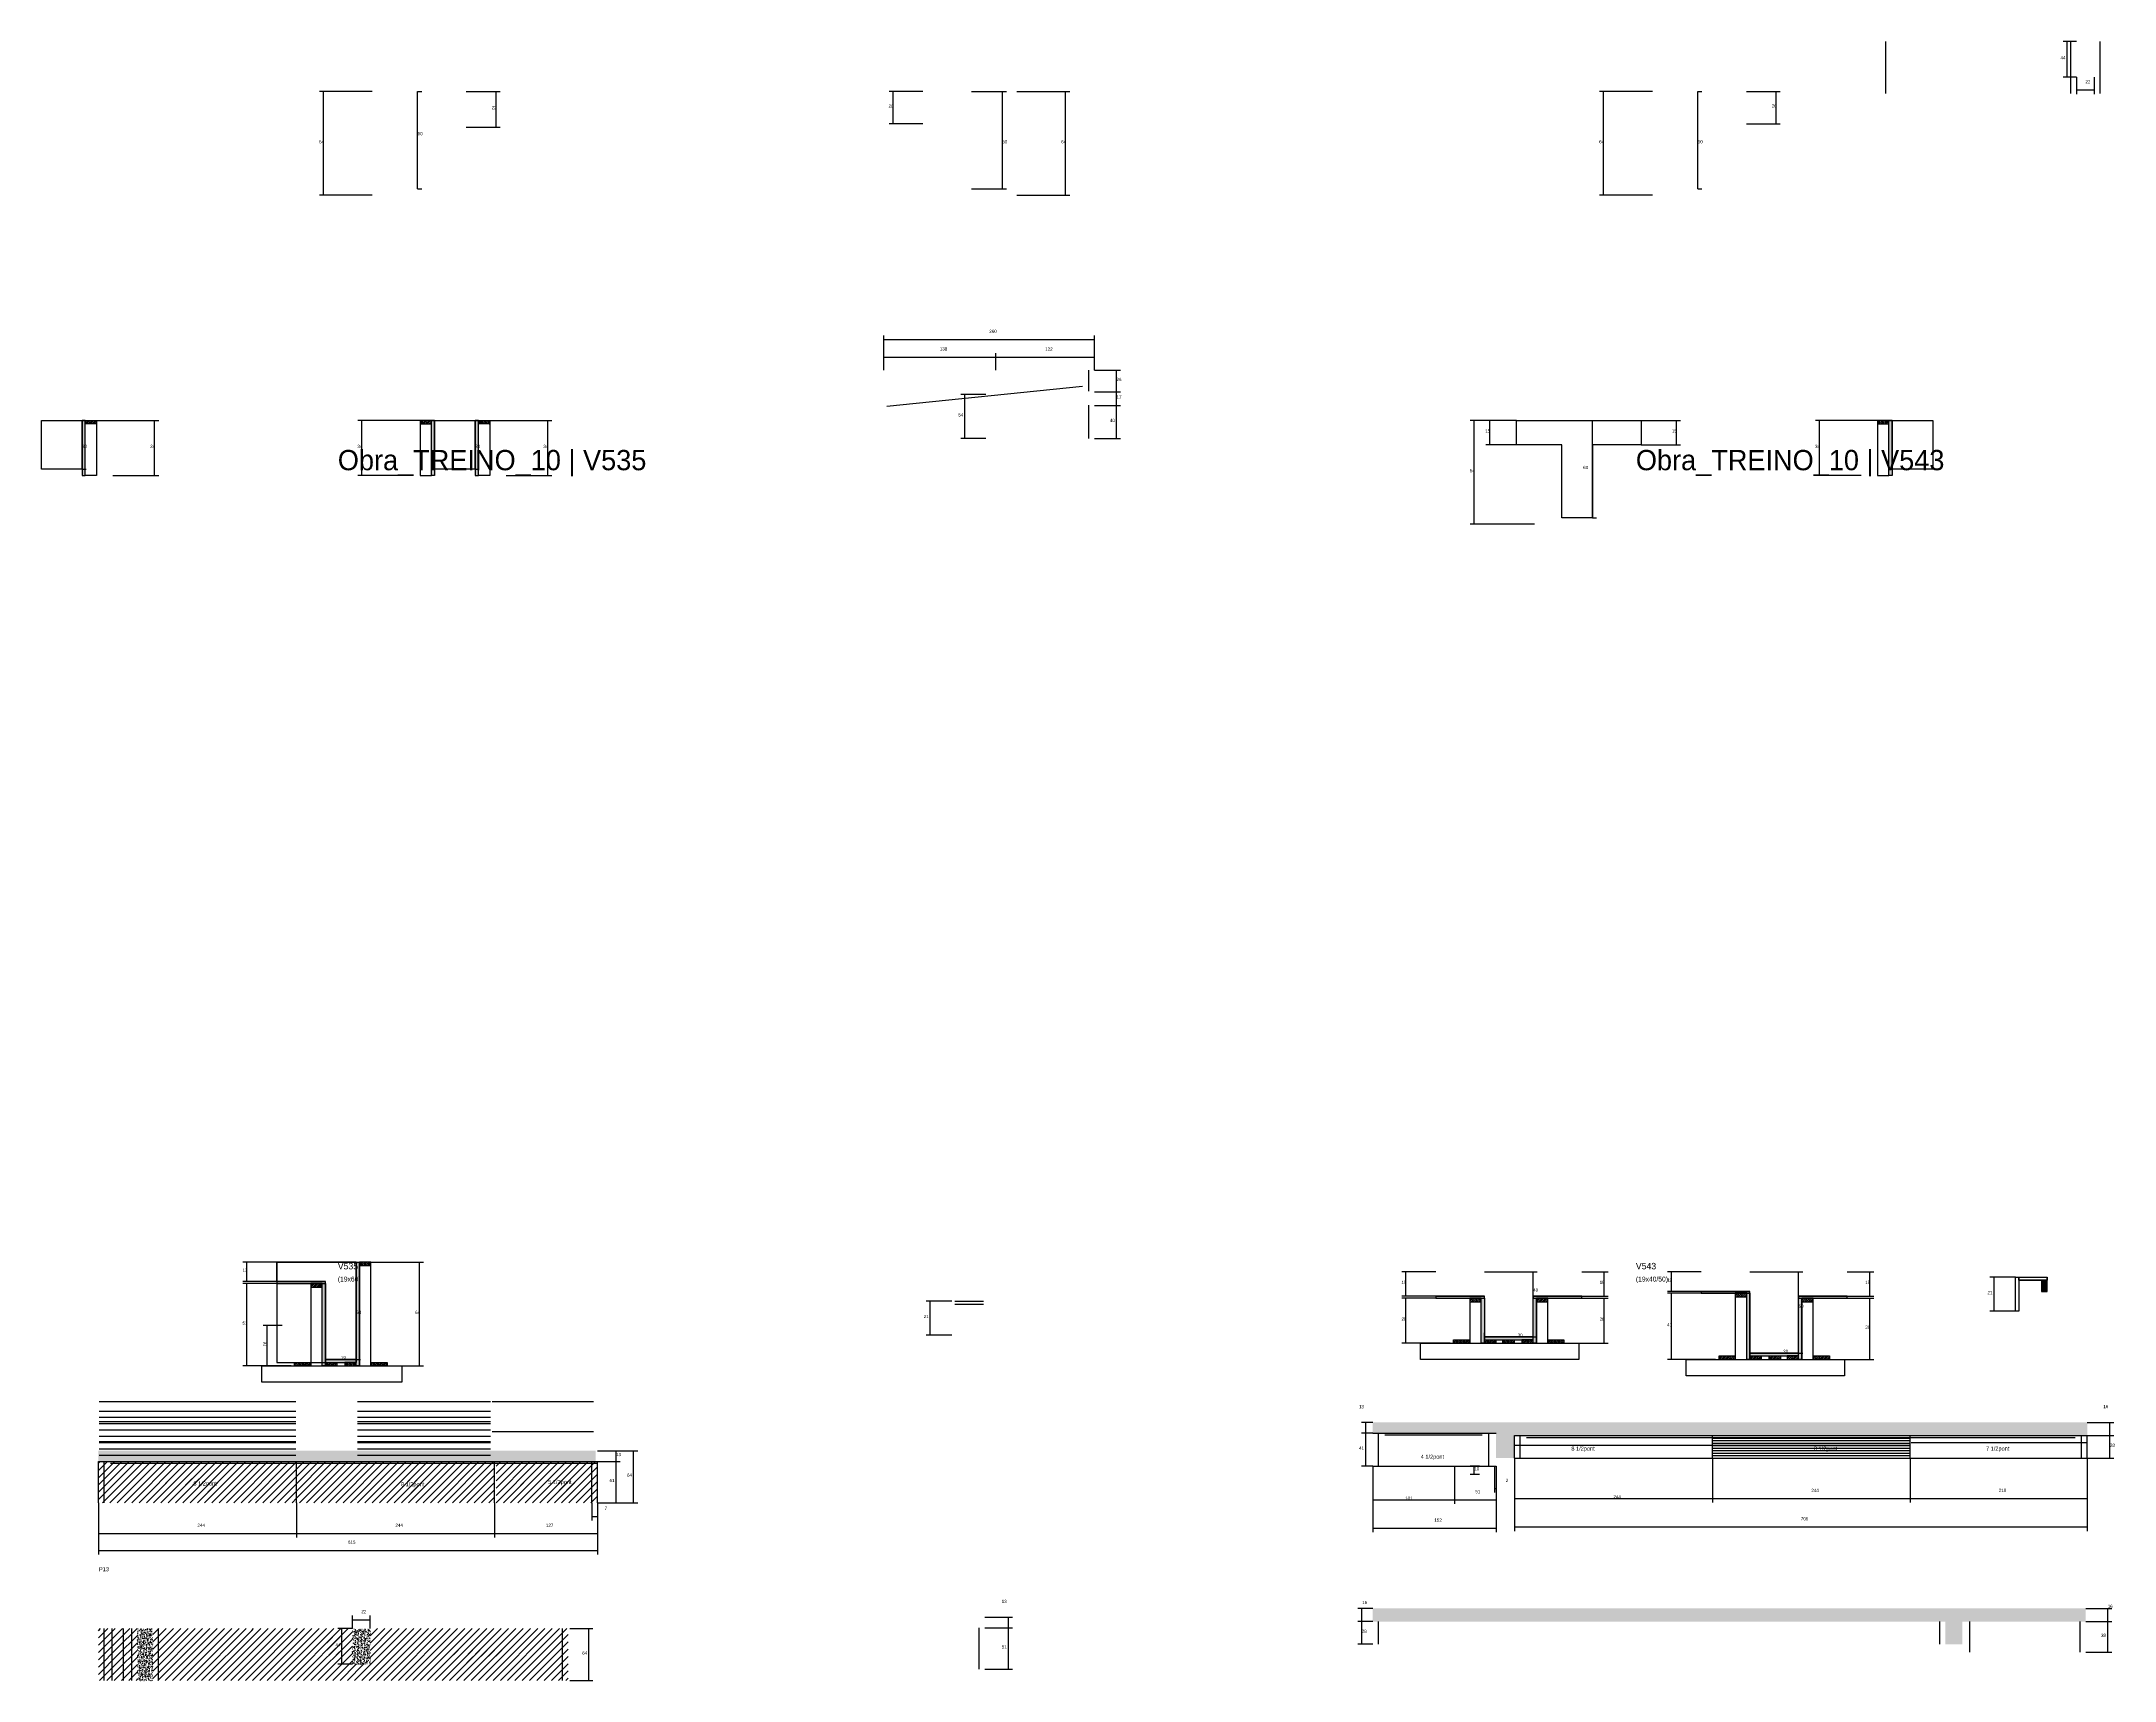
# Model space of a CAD drawing. Header units: metres. Extents: x -2848 to 22762, y -45195 to 1016.
# Drawn here: x 9235 to 11790, y -24702 to -22682 of the extents above; entities that cross this region are included whole.
import ezdxf

# ---------------------------------------------------------------- set-up
doc = ezdxf.new("R2010")
doc.units = ezdxf.units.M
for name, color, linetype in [('CONCRETO', 251, 'Continuous'), ('COTA', 4, 'Continuous'), ('Cota Seção (2x)', 4, 'Continuous'), ('Hachura', 253, 'Continuous'), ('LABEL_ID', 3, 'Continuous'), ('Madeira', 126, 'Continuous'), ('NOMENCLATURA', 7, 'Continuous'), ('Painéis', 200, 'Continuous'), ('SARR_2.2x7', 40, 'Continuous'), ('Texto Seção', 7, 'Continuous')]:
    doc.layers.add(name, color=color, linetype=linetype)

msp = doc.modelspace()

# ---------------------------------------------------------------- hatches: boundary and pattern name
at = {"layer": 'COTA'}
h = msp.add_hatch(dxfattribs=at)
h.set_pattern_fill('AR-CONC', scale=0.03)
h.paths.add_polyline_path([(11050.3, -24399.9), (11756.3, -24399.9), (11756.3, -24383.7), (10875.6, -24383.7), (10875.6, -24396.9), (11027.6, -24396.9), (11027.6, -24427.7), (11050.3, -24427.7)])
h = msp.add_hatch(dxfattribs=at)
h.set_pattern_fill('AR-CONC', scale=0.03)
h.paths.add_polyline_path([(9305, -24418.6), (9305, -24432.6), (9305, -24432.6), (9918, -24432.6), (9918, -24432.6), (9918, -24418.6), (9918, -24418.6), (9305, -24418.6)])
h = msp.add_hatch(dxfattribs=at)
h.set_pattern_fill('AR-CONC', scale=0.03)
h.paths.add_polyline_path([(10875.6, -24613), (10875.6, -24629.2), (11581.6, -24629.2), (11581.6, -24657), (11602.6, -24657), (11602.6, -24629.2), (11754.6, -24629.2), (11754.6, -24613)])
h = msp.add_hatch(dxfattribs=at)
h.set_pattern_fill('AR-CONC', scale=0.03)
h.paths.add_polyline_path([(9353, -24701.8), (9372, -24701.8), (9372, -24637.8), (9353, -24637.8)])
h = msp.add_hatch(dxfattribs=at)
h.set_pattern_fill('AR-CONC', scale=0.03)
h.paths.add_polyline_path([(9618, -24681.8), (9640, -24681.8), (9640, -24637.8), (9618, -24637.8)])
at = {"layer": 'Hachura'}
h = msp.add_hatch(color=8, dxfattribs=at)
h.dxf.hatch_style = 1
h.paths.add_polyline_path([(9288.7, -23148.6), (9284.7, -23148.6), (9284.7, -23148.6), (9284.7, -23216.6), (9284.7, -23216.6), (9288.7, -23216.6), (9288.7, -23216.6), (9288.7, -23148.6)])
h = msp.add_hatch(dxfattribs=at)
h.set_pattern_fill('ANSI31', scale=0.5)
h.paths.add_polyline_path([(9288.7, -23153), (9288.7, -23148.6), (9288.7, -23148.6), (9302.7, -23148.6), (9302.7, -23148.6), (9302.7, -23153), (9302.7, -23153), (9288.7, -23153)])
h = msp.add_hatch(dxfattribs=at)
h.set_pattern_fill('ANSI31', scale=0.5)
h.paths.add_polyline_path([(9715.3, -23153), (9715.3, -23148.6), (9715.3, -23148.6), (9701.3, -23148.6), (9701.3, -23148.6), (9701.3, -23153), (9701.3, -23153), (9715.3, -23153)])
h = msp.add_hatch(color=8, dxfattribs=at)
h.dxf.hatch_style = 1
h.paths.add_polyline_path([(9715.3, -23148.6), (9719.3, -23148.6), (9719.3, -23148.6), (9719.3, -23216.6), (9719.3, -23216.6), (9715.3, -23216.6), (9715.3, -23216.6), (9715.3, -23148.6)])
h = msp.add_hatch(color=8, dxfattribs=at)
h.dxf.hatch_style = 1
h.paths.add_polyline_path([(9773.3, -23148.6), (9769.3, -23148.6), (9769.3, -23148.6), (9769.3, -23216.6), (9769.3, -23216.6), (9773.3, -23216.6), (9773.3, -23216.6), (9773.3, -23148.6)])
h = msp.add_hatch(dxfattribs=at)
h.set_pattern_fill('ANSI31', scale=0.5)
h.paths.add_polyline_path([(9773.3, -23153), (9773.3, -23148.6), (9773.3, -23148.6), (9787.3, -23148.6), (9787.3, -23148.6), (9787.3, -23153), (9787.3, -23153), (9773.3, -23153)])
h = msp.add_hatch(dxfattribs=at)
h.set_pattern_fill('ANSI31', scale=0.5)
h.paths.add_polyline_path([(11511.9, -23153), (11511.9, -23148.6), (11511.9, -23148.6), (11497.9, -23148.6), (11497.9, -23148.6), (11497.9, -23153), (11497.9, -23153), (11511.9, -23153)])
h = msp.add_hatch(color=8, dxfattribs=at)
h.dxf.hatch_style = 1
h.paths.add_polyline_path([(11511.9, -23148.6), (11515.9, -23148.6), (11515.9, -23148.6), (11515.9, -23216.6), (11515.9, -23216.6), (11511.9, -23216.6), (11511.9, -23216.6), (11511.9, -23148.6)])
h = msp.add_hatch(color=8, dxfattribs=at)
h.dxf.hatch_style = 1
h.paths.add_polyline_path([(9622.8, -24186), (9626.8, -24186), (9626.8, -24186), (9626.8, -24314), (9626.8, -24314), (9622.8, -24314), (9622.8, -24314), (9622.8, -24186)])
h = msp.add_hatch(dxfattribs=at)
h.set_pattern_fill('ANSI31', scale=0.5)
h.paths.add_polyline_path([(9640.8, -24190.4), (9640.8, -24186), (9640.8, -24186), (9626.8, -24186), (9626.8, -24186), (9626.8, -24190.4), (9626.8, -24190.4), (9640.8, -24190.4)])
h = msp.add_hatch(color=8, dxfattribs=at)
h.dxf.hatch_style = 1
h.paths.add_polyline_path([(9584.8, -24212.4), (9584.8, -24210), (9584.8, -24210), (9524.8, -24210), (9524.8, -24210), (9524.8, -24212.4), (9524.8, -24212.4), (9584.8, -24212.4)])
h = msp.add_hatch(dxfattribs=at)
h.set_pattern_fill('ANSI31', scale=0.5)
h.paths.add_polyline_path([(9580.8, -24216.8), (9580.8, -24212.4), (9580.8, -24212.4), (9566.8, -24212.4), (9566.8, -24212.4), (9566.8, -24216.8), (9566.8, -24216.8), (9580.8, -24216.8)])
h = msp.add_hatch(color=8, dxfattribs=at)
h.dxf.hatch_style = 1
h.paths.add_polyline_path([(9580.8, -24212.4), (9584.8, -24212.4), (9584.8, -24212.4), (9584.8, -24314), (9584.8, -24314), (9580.8, -24314), (9580.8, -24314), (9580.8, -24212.4)])
h = msp.add_hatch(color=8, dxfattribs=at)
h.dxf.hatch_style = 1
h.paths.add_polyline_path([(11340.6, -24224.5), (11340.6, -24222.1), (11340.6, -24222.1), (11280.6, -24222.1), (11280.6, -24222.1), (11280.6, -24224.5), (11280.6, -24224.5), (11340.6, -24224.5)])
h = msp.add_hatch(color=8, dxfattribs=at)
h.dxf.hatch_style = 1
h.paths.add_polyline_path([(11013.4, -24230.5), (11013.4, -24228.1), (11013.4, -24228.1), (10953.4, -24228.1), (10953.4, -24228.1), (10953.4, -24230.5), (10953.4, -24230.5), (11013.4, -24230.5)])
h = msp.add_hatch(dxfattribs=at)
h.set_pattern_fill('ANSI31', scale=0.5)
h.paths.add_polyline_path([(11009.4, -24234.9), (11009.4, -24230.5), (11009.4, -24230.5), (10995.4, -24230.5), (10995.4, -24230.5), (10995.4, -24234.9), (10995.4, -24234.9), (11009.4, -24234.9)])
h = msp.add_hatch(color=8, dxfattribs=at)
h.dxf.hatch_style = 1
h.paths.add_polyline_path([(11009.4, -24230.5), (11013.4, -24230.5), (11013.4, -24230.5), (11013.4, -24286.1), (11013.4, -24286.1), (11009.4, -24286.1), (11009.4, -24286.1), (11009.4, -24230.5)])
h = msp.add_hatch(color=8, dxfattribs=at)
h.dxf.hatch_style = 1
h.paths.add_polyline_path([(11133.4, -24230.5), (11133.4, -24228.1), (11133.4, -24228.1), (11073.4, -24228.1), (11073.4, -24228.1), (11073.4, -24230.5), (11073.4, -24230.5), (11133.4, -24230.5)])
h = msp.add_hatch(color=8, dxfattribs=at)
h.dxf.hatch_style = 1
h.paths.add_polyline_path([(11073.4, -24230.5), (11077.4, -24230.5), (11077.4, -24230.5), (11077.4, -24286.1), (11077.4, -24286.1), (11073.4, -24286.1), (11073.4, -24286.1), (11073.4, -24230.5)])
h = msp.add_hatch(dxfattribs=at)
h.set_pattern_fill('ANSI31', scale=0.5)
h.paths.add_polyline_path([(11091.4, -24234.9), (11091.4, -24230.5), (11091.4, -24230.5), (11077.4, -24230.5), (11077.4, -24230.5), (11077.4, -24234.9), (11077.4, -24234.9), (11091.4, -24234.9)])
h = msp.add_hatch(dxfattribs=at)
h.set_pattern_fill('ANSI31', scale=0.5)
h.paths.add_polyline_path([(11336.6, -24228.9), (11336.6, -24224.5), (11336.6, -24224.5), (11322.6, -24224.5), (11322.6, -24224.5), (11322.6, -24228.9), (11322.6, -24228.9), (11336.6, -24228.9)])
h = msp.add_hatch(color=8, dxfattribs=at)
h.dxf.hatch_style = 1
h.paths.add_polyline_path([(11336.6, -24224.5), (11340.6, -24224.5), (11340.6, -24224.5), (11340.6, -24306.1), (11340.6, -24306.1), (11336.6, -24306.1), (11336.6, -24306.1), (11336.6, -24224.5)])
h = msp.add_hatch(color=8, dxfattribs=at)
h.dxf.hatch_style = 1
h.paths.add_polyline_path([(11460.6, -24230.5), (11460.6, -24228.1), (11460.6, -24228.1), (11400.6, -24228.1), (11400.6, -24228.1), (11400.6, -24230.5), (11400.6, -24230.5), (11460.6, -24230.5)])
h = msp.add_hatch(color=8, dxfattribs=at)
h.dxf.hatch_style = 1
h.paths.add_polyline_path([(11400.6, -24230.5), (11404.6, -24230.5), (11404.6, -24230.5), (11404.6, -24306.1), (11404.6, -24306.1), (11400.6, -24306.1), (11400.6, -24306.1), (11400.6, -24230.5)])
h = msp.add_hatch(dxfattribs=at)
h.set_pattern_fill('ANSI31', scale=0.5)
h.paths.add_polyline_path([(11418.6, -24234.9), (11418.6, -24230.5), (11418.6, -24230.5), (11404.6, -24230.5), (11404.6, -24230.5), (11404.6, -24234.9), (11404.6, -24234.9), (11418.6, -24234.9)])
h = msp.add_hatch(dxfattribs=at)
h.set_pattern_fill('ANSI31', scale=0.5)
h.paths.add_polyline_path([(10975.4, -24286.1), (10975.4, -24281.7), (10975.4, -24281.7), (10995.4, -24281.7), (10995.4, -24281.7), (10995.4, -24286.1), (10995.4, -24286.1), (10975.4, -24286.1)])
h = msp.add_hatch(color=8, dxfattribs=at)
h.dxf.hatch_style = 1
h.paths.add_polyline_path([(11073.3, -24281.7), (11073.3, -24278.1), (11073.3, -24278.1), (11013.4, -24278.1), (11013.4, -24278.1), (11013.4, -24281.7), (11013.4, -24281.7), (11073.3, -24281.7)])
h = msp.add_hatch(dxfattribs=at)
h.set_pattern_fill('ANSI31', scale=0.5)
h.paths.add_polyline_path([(11013.4, -24286.1), (11013.4, -24281.7), (11013.4, -24281.7), (11027.4, -24281.7), (11027.4, -24281.7), (11027.4, -24286.1), (11027.4, -24286.1), (11013.4, -24286.1)])
h = msp.add_hatch(dxfattribs=at)
h.set_pattern_fill('ANSI31', scale=0.5)
h.paths.add_polyline_path([(11035.9, -24286.1), (11035.9, -24281.7), (11035.9, -24281.7), (11049.9, -24281.7), (11049.9, -24281.7), (11049.9, -24286.1), (11049.9, -24286.1), (11035.9, -24286.1)])
h = msp.add_hatch(dxfattribs=at)
h.set_pattern_fill('ANSI31', scale=0.5)
h.paths.add_polyline_path([(11073.3, -24286.1), (11073.3, -24281.7), (11073.3, -24281.7), (11059.3, -24281.7), (11059.3, -24281.7), (11059.3, -24286.1), (11059.3, -24286.1), (11073.3, -24286.1)])
h = msp.add_hatch(dxfattribs=at)
h.set_pattern_fill('ANSI31', scale=0.5)
h.paths.add_polyline_path([(11091.4, -24286.1), (11091.4, -24281.7), (11091.4, -24281.7), (11111.4, -24281.7), (11111.4, -24281.7), (11111.4, -24286.1), (11111.4, -24286.1), (11091.4, -24286.1)])
h = msp.add_hatch(color=8, dxfattribs=at)
h.dxf.hatch_style = 1
h.paths.add_polyline_path([(11400.6, -24301.7), (11400.6, -24298.1), (11400.6, -24298.1), (11340.6, -24298.1), (11340.6, -24298.1), (11340.6, -24301.7), (11340.6, -24301.7), (11400.6, -24301.7)])
h = msp.add_hatch(dxfattribs=at)
h.set_pattern_fill('ANSI31', scale=0.5)
h.paths.add_polyline_path([(9546.8, -24314), (9546.8, -24309.6), (9546.8, -24309.6), (9566.8, -24309.6), (9566.8, -24309.6), (9566.8, -24314), (9566.8, -24314), (9546.8, -24314)])
h = msp.add_hatch(color=8, dxfattribs=at)
h.dxf.hatch_style = 1
h.paths.add_polyline_path([(9622.8, -24309.6), (9622.8, -24306), (9622.8, -24306), (9584.8, -24306), (9584.8, -24306), (9584.8, -24309.6), (9584.8, -24309.6), (9622.8, -24309.6)])
h = msp.add_hatch(dxfattribs=at)
h.set_pattern_fill('ANSI31', scale=0.5)
h.paths.add_polyline_path([(9584.8, -24314), (9584.8, -24309.6), (9584.8, -24309.6), (9598.8, -24309.6), (9598.8, -24309.6), (9598.8, -24314), (9598.8, -24314), (9584.8, -24314)])
h = msp.add_hatch(dxfattribs=at)
h.set_pattern_fill('ANSI31', scale=0.5)
h.paths.add_polyline_path([(9622.8, -24314), (9622.8, -24309.6), (9622.8, -24309.6), (9608.8, -24309.6), (9608.8, -24309.6), (9608.8, -24314), (9608.8, -24314), (9622.8, -24314)])
h = msp.add_hatch(dxfattribs=at)
h.set_pattern_fill('ANSI31', scale=0.5)
h.paths.add_polyline_path([(9640.8, -24314), (9640.8, -24309.6), (9640.8, -24309.6), (9660.8, -24309.6), (9660.8, -24309.6), (9660.8, -24314), (9660.8, -24314), (9640.8, -24314)])
h = msp.add_hatch(dxfattribs=at)
h.set_pattern_fill('ANSI31', scale=0.5)
h.paths.add_polyline_path([(11302.6, -24306.1), (11302.6, -24301.7), (11302.6, -24301.7), (11322.6, -24301.7), (11322.6, -24301.7), (11322.6, -24306.1), (11322.6, -24306.1), (11302.6, -24306.1)])
h = msp.add_hatch(dxfattribs=at)
h.set_pattern_fill('ANSI31', scale=0.5)
h.paths.add_polyline_path([(11340.6, -24306.1), (11340.6, -24301.7), (11340.6, -24301.7), (11354.6, -24301.7), (11354.6, -24301.7), (11354.6, -24306.1), (11354.6, -24306.1), (11340.6, -24306.1)])
h = msp.add_hatch(dxfattribs=at)
h.set_pattern_fill('ANSI31', scale=0.5)
h.paths.add_polyline_path([(11364.2, -24306.1), (11364.2, -24301.7), (11364.2, -24301.7), (11378.2, -24301.7), (11378.2, -24301.7), (11378.2, -24306.1), (11378.2, -24306.1), (11364.2, -24306.1)])
h = msp.add_hatch(dxfattribs=at)
h.set_pattern_fill('ANSI31', scale=0.5)
h.paths.add_polyline_path([(11400.6, -24306.1), (11400.6, -24301.7), (11400.6, -24301.7), (11386.6, -24301.7), (11386.6, -24301.7), (11386.6, -24306.1), (11386.6, -24306.1), (11400.6, -24306.1)])
h = msp.add_hatch(dxfattribs=at)
h.set_pattern_fill('ANSI31', scale=0.5)
h.paths.add_polyline_path([(11418.6, -24306.1), (11418.6, -24301.7), (11418.6, -24301.7), (11438.6, -24301.7), (11438.6, -24301.7), (11438.6, -24306.1), (11438.6, -24306.1), (11418.6, -24306.1)])
h = msp.add_hatch(dxfattribs=at)
h.set_pattern_fill('ANSI31', scale=2)
h.paths.add_polyline_path([(9549, -24431.8), (9305, -24431.8), (9305, -24482.6), (9549, -24482.6)])
h = msp.add_hatch(dxfattribs=at)
h.set_pattern_fill('ANSI31', scale=2)
h.paths.add_polyline_path([(9387.7, -24469.5), (9387.7, -24453.3), (9387.7, -24453.3), (9456.3, -24453.3), (9456.3, -24453.3), (9456.3, -24469.5), (9456.3, -24469.5), (9387.7, -24469.5)])
h = msp.add_hatch(dxfattribs=at)
h.set_pattern_fill('ANSI31', scale=2)
h.paths.add_polyline_path([(9793, -24431.8), (9549, -24431.8), (9549, -24482.6), (9793, -24482.6)])
h = msp.add_hatch(dxfattribs=at)
h.set_pattern_fill('ANSI31', scale=2)
h.paths.add_polyline_path([(9641.5, -24470.3), (9709.1, -24470.3), (9709.1, -24470.3), (9714.6, -24454.3), (9714.6, -24454.3), (9647, -24454.3), (9647, -24454.3), (9641.5, -24470.3)])
h = msp.add_hatch(dxfattribs=at)
h.set_pattern_fill('ANSI31', scale=2)
h.paths.add_polyline_path([(9920, -24431.8), (9795, -24431.8), (9795, -24482.6), (9920, -24482.6)])
h = msp.add_hatch(dxfattribs=at)
h.set_pattern_fill('ANSI31', scale=2)
h.paths.add_polyline_path([(9823, -24467.5), (9890.6, -24467.5), (9890.6, -24467.5), (9896.1, -24451.5), (9896.1, -24451.5), (9828.5, -24451.5), (9828.5, -24451.5), (9823, -24467.5)])
h = msp.add_hatch(dxfattribs=at)
h.set_pattern_fill('ANSI31', scale=2)
h.paths.add_polyline_path([(9329, -24637.8), (9305, -24637.8), (9305, -24701.8), (9329, -24701.8)])
h = msp.add_hatch(dxfattribs=at)
h.set_pattern_fill('ANSI31', scale=2)
h.paths.add_polyline_path([(9353, -24637.8), (9329, -24637.8), (9329, -24701.8), (9353, -24701.8)])
h = msp.add_hatch(dxfattribs=at)
h.set_pattern_fill('ANSI31', scale=2)
h.paths.add_polyline_path([(9494, -24637.8), (9372, -24637.8), (9372, -24701.8), (9494, -24701.8)])
h = msp.add_hatch(dxfattribs=at)
h.set_pattern_fill('ANSI31', scale=2)
h.paths.add_polyline_path([(9640, -24681.8), (9618, -24681.8), (9618, -24637.8), (9494, -24637.8), (9494, -24701.8), (9640, -24701.8)])
h = msp.add_hatch(dxfattribs=at)
h.set_pattern_fill('ANSI31', scale=2)
h.paths.add_polyline_path([(9606.9, -24670.6), (9606.9, -24648.4), (9606.9, -24648.4), (9586.3, -24648.4), (9586.3, -24648.4), (9586.3, -24670.6), (9586.3, -24670.6), (9606.9, -24670.6)])
h = msp.add_hatch(dxfattribs=at)
h.set_pattern_fill('ANSI31', scale=2)
h.paths.add_polyline_path([(9884, -24637.8), (9640, -24637.8), (9640, -24701.8), (9884, -24701.8)])
h = msp.add_hatch(dxfattribs=at)
h.set_pattern_fill('ANSI31', scale=2)
h.paths.add_polyline_path([(9734.8, -24680.1), (9802.5, -24680.1), (9802.5, -24680.1), (9808, -24664.2), (9808, -24664.2), (9740.3, -24664.2), (9740.3, -24664.2), (9734.8, -24680.1)])
at = {"layer": 'Madeira'}
h = msp.add_hatch(dxfattribs=at)
h.set_pattern_fill('ANSI31', scale=0.2)
h.paths.add_polyline_path([(11707, -24208.2), (11700, -24208.2), (11700, -24222.2), (11707, -24222.2)])

# ---------------------------------------------------------------- linework, layer by layer
at = {"layer": 'CONCRETO'}
for points in [[(9234.7, -23148.6), (9234.7, -23148.6), (9234.7, -23148.6), (9234.7, -23148.6), (9284.7, -23148.6), (9284.7, -23148.6), (9284.7, -23148.6), (9284.7, -23208.6), (9234.7, -23208.6), (9234.7, -23148.6)], [(9719.3, -23148.6), (9719.3, -23148.6), (9719.3, -23148.6), (9719.3, -23148.6), (9769.3, -23148.6), (9769.3, -23148.6), (9769.3, -23148.6), (9769.3, -23208.6), (9719.3, -23208.6), (9719.3, -23148.6)], [(11053, -23178.6), (11053, -23148.6), (11206.6, -23148.6), (11206.6, -23178.6), (11146.6, -23178.6), (11146.6, -23268.6), (11108.6, -23268.6), (11108.6, -23178.6)], [(11515.9, -23148.6), (11515.9, -23148.6), (11515.9, -23148.6), (11515.9, -23148.6), (11565.9, -23148.6), (11565.9, -23148.6), (11565.9, -23148.6), (11565.9, -23208.6), (11515.9, -23208.6), (11515.9, -23148.6)], [(9584.8, -24210), (9524.8, -24210), (9524.8, -24186), (9622.8, -24186), (9622.8, -24309.6), (9622.8, -24309.6), (9622.8, -24306), (9584.8, -24306)], [(9524.8, -24309.6), (9622.8, -24309.6), (9622.8, -24186), (9524.8, -24186)]]:
    msp.add_lwpolyline(points, close=True, dxfattribs=at)
at = {"layer": 'COTA'}
for p, q in [((11743.1, -22681.5), (11726.5, -22681.5)), ((11731.5, -22725.5), (11731.5, -22681.5)), ((11743.1, -22725.5), (11726.5, -22725.5)), ((11743.1, -22725.5), (11743.1, -22746.3)), ((11743.1, -22741.3), (11765.1, -22741.3)), ((11765.1, -22725.5), (11765.1, -22746.3)), ((9642.4, -22743.1), (9577.4, -22743.1)), ((9582.4, -22871.1), (9582.4, -22743.1)), ((9758.4, -22743.1), (9800.1, -22743.1)), ((9795.1, -22787.1), (9795.1, -22743.1)), ((10321.1, -22743.1), (10279.4, -22743.1)), ((10284.4, -22783.1), (10284.4, -22743.1)), ((10437.1, -22743.1), (10502.1, -22743.1)), ((10497.1, -22871.1), (10497.1, -22743.1)), ((11220.3, -22743.1), (11155.3, -22743.1)), ((11160.3, -22871.1), (11160.3, -22743.1)), ((11336.3, -22743.1), (11378, -22743.1)), ((11373, -22783.1), (11373, -22743.1)), ((9758.4, -22787.1), (9800.1, -22787.1)), ((10321.1, -22783.1), (10279.4, -22783.1)), ((11336.3, -22783.1), (11378, -22783.1)), ((9642.4, -22871.1), (9577.4, -22871.1)), ((10437.1, -22871.1), (10502.1, -22871.1)), ((11220.3, -22871.1), (11155.3, -22871.1)), ((9302.7, -23148.6), (9379.2, -23148.6)), ((9374.2, -23216.6), (9374.2, -23148.6)), ((9719.3, -23148.6), (9624.6, -23148.6)), ((9629.6, -23216.6), (9629.6, -23148.6)), ((9787.3, -23148.6), (9863.8, -23148.6)), ((9858.8, -23216.6), (9858.8, -23148.6)), ((11053, -23148.6), (10995.6, -23148.6)), ((11000.6, -23276.6), (11000.6, -23148.6)), ((11053, -23148.6), (11014.9, -23148.6)), ((11019.9, -23178.6), (11019.9, -23148.6)), ((11206.6, -23148.6), (11254.9, -23148.6)), ((11249.9, -23178.6), (11249.9, -23148.6)), ((11515.9, -23148.6), (11421.3, -23148.6)), ((11426.3, -23216.6), (11426.3, -23148.6)), ((11053, -23178.6), (11014.9, -23178.6)), ((11206.6, -23178.6), (11254.9, -23178.6)), ((9322.7, -23216.6), (9379.2, -23216.6)), ((9681.3, -23216.6), (9624.6, -23216.6)), ((9807.3, -23216.6), (9863.8, -23216.6)), ((11477.9, -23216.6), (11421.3, -23216.6)), ((11075, -23276.6), (10995.6, -23276.6)), ((9524.8, -24186), (9483, -24186)), ((9488, -24210), (9488, -24186)), ((9640.8, -24186), (9705.7, -24186)), ((9700.7, -24314), (9700.7, -24186)), ((10953.4, -24198.1), (10911.6, -24198.1)), ((10916.6, -24228.1), (10916.6, -24198.1)), ((11133.4, -24198.1), (11165.9, -24198.1)), ((11160.9, -24228.1), (11160.9, -24198.1)), ((11280.6, -24198.1), (11238.9, -24198.1)), ((11243.9, -24222.1), (11243.9, -24198.1)), ((11460.6, -24198.1), (11493.2, -24198.1)), ((11488.2, -24228.1), (11488.2, -24198.1)), ((9524.8, -24210), (9483, -24210)), ((9524.8, -24212.4), (9483, -24212.4)), ((9488, -24314), (9488, -24212.4)), ((11280.6, -24222.1), (11238.9, -24222.1)), ((10953.4, -24228.1), (10911.6, -24228.1)), ((10953.4, -24230.5), (10911.6, -24230.5)), ((10916.6, -24286.1), (10916.6, -24230.5)), ((11091.4, -24230.5), (11165.9, -24230.5)), ((11133.4, -24228.1), (11165.9, -24228.1)), ((11160.9, -24286.1), (11160.9, -24230.5)), ((11280.6, -24224.5), (11238.9, -24224.5)), ((11243.9, -24306.1), (11243.9, -24224.5)), ((11418.6, -24230.5), (11493.2, -24230.5)), ((11460.6, -24228.1), (11493.2, -24228.1)), ((11488.2, -24306.1), (11488.2, -24230.5)), ((9531.5, -24264), (9507.9, -24264)), ((9512.9, -24314), (9512.9, -24264)), ((10971, -24286.1), (10911.6, -24286.1)), ((11091.4, -24286.1), (11165.9, -24286.1)), ((9542.4, -24314), (9483, -24314)), ((9531.5, -24314), (9507.9, -24314)), ((9640.8, -24314), (9705.7, -24314)), ((11298.2, -24306.1), (11238.9, -24306.1)), ((11418.6, -24306.1), (11493.2, -24306.1)), ((10875.6, -24383.7), (10862, -24383.7)), ((10875.6, -24396.9), (10862, -24396.9)), ((10875.6, -24396.9), (10862, -24396.9)), ((10867, -24396.9), (10867, -24383.7)), ((10867, -24437.7), (10867, -24396.9)), ((11756.3, -24383.7), (11789.3, -24383.7)), ((11756.3, -24399.9), (11789.3, -24399.9)), ((11756.3, -24399.9), (11789.3, -24399.9)), ((11784.3, -24399.9), (11784.3, -24383.7)), ((11784.3, -24427.7), (11784.3, -24399.9)), ((9920, -24418.6), (9948, -24418.6)), ((9920, -24418.6), (9969.6, -24418.6)), ((9943, -24431.8), (9943, -24418.6)), ((9964.6, -24482.6), (9964.6, -24418.6)), ((11050.3, -24427.7), (11050.3, -24482.4)), ((11050.3, -24427.7), (11050.3, -24517.5)), ((11294.3, -24427.7), (11294.3, -24482.4)), ((11294.3, -24427.7), (11294.3, -24482.4)), ((11538.3, -24427.7), (11538.3, -24482.4)), ((11538.3, -24427.7), (11538.3, -24482.4)), ((11756.3, -24427.7), (11789.3, -24427.7)), ((11756.3, -24427.7), (11756.3, -24517.5)), ((11756.3, -24427.7), (11756.3, -24482.4)), ((9920, -24431.8), (9948, -24431.8)), ((9920, -24431.8), (9948, -24431.8)), ((9943, -24482.6), (9943, -24431.8)), ((10875.6, -24437.7), (10862, -24437.7)), ((10875.6, -24437.7), (10875.6, -24484.1)), ((10875.6, -24437.7), (10875.6, -24519.1)), ((10976.6, -24437.7), (10976.6, -24484.1)), ((10976.6, -24437.7), (10976.6, -24484.1)), ((11007.1, -24437.7), (10995.8, -24437.7)), ((11007.1, -24447.7), (10995.8, -24447.7)), ((11000.8, -24447.7), (11000.8, -24437.7)), ((11025.6, -24437.7), (11025.6, -24470.2)), ((11027.6, -24437.7), (11027.6, -24484.1)), ((11027.6, -24437.7), (11027.6, -24519.1)), ((11027.6, -24437.7), (11027.6, -24470.2)), ((10875.6, -24479.1), (10976.6, -24479.1)), ((10976.6, -24479.1), (11027.6, -24479.1)), ((11025.6, -24465.2), (11027.6, -24465.2)), ((11050.3, -24477.4), (11294.3, -24477.4)), ((11294.3, -24477.4), (11538.3, -24477.4)), ((11538.3, -24477.4), (11756.3, -24477.4)), ((9305, -24482.6), (9305, -24525.5)), ((9305, -24482.6), (9305, -24546.4)), ((9549, -24482.6), (9549, -24525.5)), ((9549, -24482.6), (9549, -24525.5)), ((9793, -24482.6), (9793, -24525.5)), ((9793, -24482.6), (9793, -24525.5)), ((9913, -24482.6), (9913, -24504.5)), ((9913, -24499.5), (9920, -24499.5)), ((9920, -24482.6), (9920, -24504.5)), ((9920, -24482.6), (9920, -24525.5)), ((9920, -24482.6), (9948, -24482.6)), ((9920, -24482.6), (9969.6, -24482.6)), ((9920, -24482.6), (9920, -24546.4)), ((9305, -24520.5), (9549, -24520.5)), ((9549, -24520.5), (9793, -24520.5)), ((9793, -24520.5), (9920, -24520.5)), ((10875.6, -24514.1), (11027.6, -24514.1)), ((11050.3, -24512.5), (11756.3, -24512.5)), ((9305, -24541.4), (9920, -24541.4)), ((9618, -24637.8), (9618, -24621.8)), ((9618, -24626.8), (9640, -24626.8)), ((9640, -24637.8), (9640, -24621.8)), ((10397.5, -24623.7), (10431.5, -24623.7)), ((10426.5, -24636.9), (10426.5, -24623.7)), ((10875.6, -24613), (10857.1, -24613)), ((10875.6, -24629.2), (10857.1, -24629.2)), ((10875.6, -24629.2), (10857.1, -24629.2)), ((10862.1, -24629.2), (10862.1, -24613)), ((10862.1, -24657), (10862.1, -24629.2)), ((11754.6, -24613), (11786.6, -24613)), ((11754.6, -24629.2), (11786.6, -24629.2)), ((11754.6, -24629.2), (11786.6, -24629.2)), ((11781.6, -24629.2), (11781.6, -24613)), ((11781.6, -24667), (11781.6, -24629.2)), ((9618, -24637.8), (9600.1, -24637.8)), ((9605.1, -24681.8), (9605.1, -24637.8)), ((9886, -24637.8), (9914.3, -24637.8)), ((9909.3, -24701.8), (9909.3, -24637.8)), ((10397.5, -24636.9), (10431.5, -24636.9)), ((10397.5, -24636.9), (10431.5, -24636.9)), ((10426.5, -24687.7), (10426.5, -24636.9)), ((10875.6, -24657), (10857.1, -24657)), ((9618, -24681.8), (9600.1, -24681.8)), ((11754.6, -24667), (11786.6, -24667)), ((9886, -24701.8), (9914.3, -24701.8)), ((10397.5, -24687.7), (10431.5, -24687.7))]:
    msp.add_line(p, q, dxfattribs=at)
at = {"layer": 'Cota Seção (2x)'}
for p, q in [((9698.4, -22863.1), (9698.4, -22743.1)), ((9698.4, -22743.1), (9703.4, -22743.1)), ((10381.1, -22743.1), (10424.1, -22743.1)), ((10419.1, -22863.1), (10419.1, -22743.1)), ((11276.3, -22863.1), (11276.3, -22743.1)), ((11276.3, -22743.1), (11281.3, -22743.1)), ((9698.4, -22863.1), (9703.4, -22863.1)), ((10381.1, -22863.1), (10424.1, -22863.1)), ((11276.3, -22863.1), (11281.3, -22863.1)), ((10273.1, -23086.8), (10273.1, -23043.9)), ((10273.1, -23048.9), (10532.9, -23048.9)), ((10532.9, -23086.8), (10532.9, -23043.9)), ((10273.1, -23086.8), (10273.1, -23065.7)), ((10273.1, -23070.7), (10410.9, -23070.7)), ((10410.9, -23086.8), (10410.9, -23065.7)), ((10410.9, -23086.8), (10410.9, -23065.7)), ((10410.9, -23070.7), (10532.9, -23070.7)), ((10532.9, -23086.8), (10532.9, -23065.7)), ((10532.9, -23086.8), (10564.8, -23086.8)), ((10559.8, -23113.3), (10559.8, -23086.8)), ((10398.9, -23116.7), (10367.9, -23116.7)), ((10372.9, -23170.8), (10372.9, -23116.7)), ((10532.9, -23113.3), (10564.8, -23113.3)), ((10532.9, -23113.3), (10564.8, -23113.3)), ((10559.8, -23130.3), (10559.8, -23113.3)), ((9284.7, -23208.6), (9284.7, -23148.6)), ((9284.7, -23148.6), (9289.7, -23148.6)), ((9769.3, -23208.6), (9769.3, -23148.6)), ((9769.3, -23148.6), (9774.3, -23148.6)), ((10532.9, -23130.3), (10564.8, -23130.3)), ((10532.9, -23130.3), (10564.8, -23130.3)), ((10559.8, -23170.8), (10559.8, -23130.3)), ((11146.6, -23268.6), (11146.6, -23148.6)), ((11146.6, -23148.6), (11151.6, -23148.6)), ((10398.9, -23170.8), (10367.9, -23170.8)), ((10532.9, -23170.8), (10564.8, -23170.8)), ((9284.7, -23208.6), (9289.7, -23208.6)), ((9769.3, -23208.6), (9774.3, -23208.6)), ((11146.6, -23268.6), (11151.6, -23268.6)), ((9584.8, -24186), (9627.8, -24186)), ((9622.8, -24306), (9622.8, -24186)), ((11013.4, -24198.1), (11078.4, -24198.1)), ((11073.4, -24278.1), (11073.4, -24198.1)), ((11340.6, -24198.1), (11405.6, -24198.1)), ((11400.6, -24298.1), (11400.6, -24198.1)), ((11668, -24204.6), (11636.5, -24204.6)), ((11641.5, -24246.6), (11641.5, -24204.6)), ((10356.7, -24234.1), (10325.3, -24234.1)), ((10330.3, -24276.1), (10330.3, -24234.1)), ((11668, -24246.6), (11636.5, -24246.6)), ((11013.4, -24286.1), (11013.4, -24273.1)), ((11073.3, -24286.1), (11073.3, -24273.1)), ((9584.8, -24314), (9584.8, -24301)), ((9622.8, -24314), (9622.8, -24301)), ((10356.7, -24276.1), (10325.3, -24276.1)), ((11013.4, -24278.1), (11078.4, -24278.1)), ((11013.4, -24278.1), (11073.3, -24278.1)), ((11340.6, -24306.1), (11340.6, -24293.1)), ((11340.6, -24298.1), (11405.6, -24298.1)), ((11340.6, -24298.1), (11400.6, -24298.1)), ((11400.6, -24306.1), (11400.6, -24293.1)), ((9584.8, -24306), (9627.8, -24306)), ((9584.8, -24306), (9622.8, -24306))]:
    msp.add_line(p, q, dxfattribs=at)
at = {"layer": 'Madeira'}
for points in [[(9288.7, -23153), (9288.7, -23148.6), (9302.7, -23148.6), (9302.7, -23153)], [(9288.7, -23148.6), (9302.7, -23148.6), (9302.7, -23216.6), (9288.7, -23216.6)], [(9715.3, -23153), (9715.3, -23148.6), (9701.3, -23148.6), (9701.3, -23153)], [(9715.3, -23148.6), (9701.3, -23148.6), (9701.3, -23216.6), (9715.3, -23216.6)], [(9773.3, -23153), (9773.3, -23148.6), (9787.3, -23148.6), (9787.3, -23153)], [(9773.3, -23148.6), (9787.3, -23148.6), (9787.3, -23216.6), (9773.3, -23216.6)], [(11511.9, -23153), (11511.9, -23148.6), (11497.9, -23148.6), (11497.9, -23153)], [(11511.9, -23148.6), (11497.9, -23148.6), (11497.9, -23216.6), (11511.9, -23216.6)], [(9640.8, -24190.4), (9640.8, -24186), (9626.8, -24186), (9626.8, -24190.4)], [(9640.8, -24186), (9626.8, -24186), (9626.8, -24314), (9640.8, -24314)], [(9580.8, -24216.8), (9580.8, -24212.4), (9566.8, -24212.4), (9566.8, -24216.8)], [(9580.8, -24212.4), (9566.8, -24212.4), (9566.8, -24314), (9580.8, -24314)], [(11707, -24208.2), (11700, -24208.2), (11700, -24222.2), (11707, -24222.2)], [(11009.4, -24234.9), (11009.4, -24230.5), (10995.4, -24230.5), (10995.4, -24234.9)], [(11009.4, -24230.5), (10995.4, -24230.5), (10995.4, -24286.1), (11009.4, -24286.1)], [(11091.4, -24234.9), (11091.4, -24230.5), (11077.4, -24230.5), (11077.4, -24234.9)], [(11091.4, -24230.5), (11077.4, -24230.5), (11077.4, -24286.1), (11091.4, -24286.1)], [(11336.6, -24228.9), (11336.6, -24224.5), (11322.6, -24224.5), (11322.6, -24228.9)], [(11336.6, -24224.5), (11322.6, -24224.5), (11322.6, -24306.1), (11336.6, -24306.1)], [(11418.6, -24234.9), (11418.6, -24230.5), (11404.6, -24230.5), (11404.6, -24234.9)], [(11418.6, -24230.5), (11404.6, -24230.5), (11404.6, -24306.1), (11418.6, -24306.1)], [(11129.7, -24306.1), (10934.7, -24306.1), (10934.7, -24286.1), (11129.7, -24286.1)], [(10975.4, -24286.1), (10975.4, -24281.7), (10995.4, -24281.7), (10995.4, -24286.1)], [(11013.4, -24286.1), (11013.4, -24281.7), (11027.4, -24281.7), (11027.4, -24286.1)], [(11035.9, -24286.1), (11035.9, -24281.7), (11049.9, -24281.7), (11049.9, -24286.1)], [(11073.3, -24286.1), (11073.3, -24281.7), (11059.3, -24281.7), (11059.3, -24286.1)], [(11091.4, -24286.1), (11091.4, -24281.7), (11111.4, -24281.7), (11111.4, -24286.1)], [(9679.1, -24334), (9506.2, -24334), (9506.2, -24314), (9679.1, -24314)], [(9546.8, -24314), (9546.8, -24309.6), (9566.8, -24309.6), (9566.8, -24314)], [(9584.8, -24314), (9584.8, -24309.6), (9598.8, -24309.6), (9598.8, -24314)], [(9622.8, -24314), (9622.8, -24309.6), (9608.8, -24309.6), (9608.8, -24314)], [(9640.8, -24314), (9640.8, -24309.6), (9660.8, -24309.6), (9660.8, -24314)], [(11457, -24326.1), (11262, -24326.1), (11262, -24306.1), (11457, -24306.1)], [(11302.6, -24306.1), (11302.6, -24301.7), (11322.6, -24301.7), (11322.6, -24306.1)], [(11340.6, -24306.1), (11340.6, -24301.7), (11354.6, -24301.7), (11354.6, -24306.1)], [(11364.2, -24306.1), (11364.2, -24301.7), (11378.2, -24301.7), (11378.2, -24306.1)], [(11400.6, -24306.1), (11400.6, -24301.7), (11386.6, -24301.7), (11386.6, -24306.1)], [(11418.6, -24306.1), (11418.6, -24301.7), (11438.6, -24301.7), (11438.6, -24306.1)]]:
    msp.add_lwpolyline(points, close=True, dxfattribs=at)
at = {"layer": 'Painéis'}
for p, q in [((9626.8, -24314), (9626.8, -24186)), ((9524.8, -24210), (9584.8, -24210)), ((9584.8, -24314), (9584.8, -24212.4)), ((11280.6, -24222.1), (11340.6, -24222.1)), ((11668, -24246.6), (11668, -24204.6)), ((11672, -24204.6), (11706.9, -24204.6)), ((11672, -24208.2), (11672, -24204.6)), ((11672, -24208.2), (11706.9, -24208.2)), ((11706.9, -24208.2), (11706.9, -24204.6)), ((10360.7, -24234.1), (10395.7, -24234.1)), ((10360.7, -24237.7), (10395.7, -24237.7)), ((10953.4, -24228.1), (11013.4, -24228.1)), ((11073.4, -24228.1), (11133.4, -24228.1)), ((11077.4, -24286.1), (11077.4, -24230.5)), ((11340.6, -24306.1), (11340.6, -24224.5)), ((11400.6, -24228.1), (11460.6, -24228.1)), ((11404.6, -24306.1), (11404.6, -24230.5)), ((11013.4, -24278.1), (11073.3, -24278.1)), ((11073.3, -24281.7), (11073.3, -24278.1)), ((11340.6, -24298.1), (11400.6, -24298.1)), ((11340.6, -24301.7), (11340.6, -24298.1)), ((11400.6, -24301.7), (11400.6, -24298.1)), ((9584.8, -24306), (9622.8, -24306)), ((9584.8, -24309.6), (9584.8, -24306)), ((9622.8, -24309.6), (9622.8, -24306)), ((10875.6, -24396.9), (11027.6, -24396.9)), ((11050.3, -24399.9), (11756.3, -24399.9)), ((11050.3, -24427.7), (11050.3, -24399.9)), ((11294.3, -24427.7), (11294.3, -24399.9)), ((11538.3, -24427.7), (11538.3, -24399.9)), ((11756.3, -24427.7), (11756.3, -24399.9)), ((11050.3, -24427.7), (11756.3, -24427.7)), ((9305, -24431.8), (9920, -24431.8)), ((9305, -24482.6), (9305, -24431.8)), ((9549, -24482.6), (9549, -24431.8)), ((9793, -24482.6), (9793, -24431.8)), ((9920, -24482.6), (9920, -24431.8)), ((10875.6, -24437.7), (11027.6, -24437.7))]:
    msp.add_line(p, q, dxfattribs=at)
for points in [[(9288.7, -23148.6), (9284.7, -23148.6), (9284.7, -23216.6), (9288.7, -23216.6)], [(9715.3, -23148.6), (9719.3, -23148.6), (9719.3, -23216.6), (9715.3, -23216.6)], [(9773.3, -23148.6), (9769.3, -23148.6), (9769.3, -23216.6), (9773.3, -23216.6)], [(11511.9, -23148.6), (11515.9, -23148.6), (11515.9, -23216.6), (11511.9, -23216.6)], [(9622.8, -24186), (9626.8, -24186), (9626.8, -24314), (9622.8, -24314)], [(9584.8, -24212.4), (9584.8, -24210), (9524.8, -24210), (9524.8, -24212.4)], [(9580.8, -24212.4), (9584.8, -24212.4), (9584.8, -24314), (9580.8, -24314)], [(11340.6, -24224.5), (11340.6, -24222.1), (11280.6, -24222.1), (11280.6, -24224.5)], [(11672, -24246.6), (11668, -24246.6), (11668, -24204.6), (11672, -24204.6)], [(11013.4, -24230.5), (11013.4, -24228.1), (10953.4, -24228.1), (10953.4, -24230.5)], [(11009.4, -24230.5), (11013.4, -24230.5), (11013.4, -24286.1), (11009.4, -24286.1)], [(11133.4, -24230.5), (11133.4, -24228.1), (11073.4, -24228.1), (11073.4, -24230.5)], [(11073.4, -24230.5), (11077.4, -24230.5), (11077.4, -24286.1), (11073.4, -24286.1)], [(11336.6, -24224.5), (11340.6, -24224.5), (11340.6, -24306.1), (11336.6, -24306.1)], [(11460.6, -24230.5), (11460.6, -24228.1), (11400.6, -24228.1), (11400.6, -24230.5)], [(11400.6, -24230.5), (11404.6, -24230.5), (11404.6, -24306.1), (11400.6, -24306.1)], [(11073.3, -24281.7), (11073.3, -24278.1), (11013.4, -24278.1), (11013.4, -24281.7)], [(11400.6, -24301.7), (11400.6, -24298.1), (11340.6, -24298.1), (11340.6, -24301.7)], [(9622.8, -24309.6), (9622.8, -24306), (9584.8, -24306), (9584.8, -24309.6)]]:
    msp.add_lwpolyline(points, close=True, dxfattribs=at)
msp.add_lwpolyline([(11672, -24204.6), (11706.9, -24204.6), (11706.9, -24208.2), (11672, -24208.2), (11672, -24204.6)], dxfattribs=at)
at = {"layer": 'SARR_2.2x7'}
for p, q in [((11508.1, -22745.5), (11508.1, -22681.5)), ((11736.1, -22745.5), (11736.1, -22681.5)), ((11772.1, -22745.5), (11772.1, -22681.5)), ((10525.9, -23112.6), (10525.9, -23086.8)), ((10276.9, -23131.1), (10518.1, -23106.5)), ((10525.9, -23170.8), (10525.9, -23129.6)), ((9306, -24357.87), (9548.1, -24357.87)), ((9306, -24369.58), (9548.1, -24369.58)), ((9306, -24377.36), (9548.1, -24377.36)), ((9624.1, -24357.87), (9788.1, -24357.87)), ((9624.1, -24369.58), (9788.1, -24369.58)), ((9624.1, -24377.36), (9788.1, -24377.36)), ((9790.1, -24357.87), (9915.1, -24357.87)), ((9306, -24382.51), (9548.1, -24382.51)), ((9306, -24385.13), (9548.1, -24385.13)), ((9306, -24392.91), (9548.1, -24392.91)), ((9306, -24400.69), (9548.1, -24400.69)), ((9624.1, -24382.51), (9788.1, -24382.51)), ((9624.1, -24385.13), (9788.1, -24385.13)), ((9624.1, -24392.91), (9788.1, -24392.91)), ((9624.1, -24400.69), (9788.1, -24400.69)), ((9790.1, -24394.83), (9915.1, -24394.83)), ((10882.6, -24437.7), (10882.6, -24396.9)), ((10890.6, -24399.1), (10976.6, -24399.1)), ((10976.6, -24399.1), (11010.6, -24399.1)), ((11018.6, -24437.7), (11018.6, -24396.9)), ((11057.3, -24427.7), (11057.3, -24399.9)), ((11065.3, -24402.1), (11294.3, -24402.1)), ((11294.3, -24402.1), (11538.3, -24402.1)), ((11295.3, -24402.99), (11537.3, -24402.99)), ((11538.3, -24402.1), (11741.3, -24402.1)), ((11749.3, -24427.7), (11749.3, -24399.9)), ((9306, -24407.16), (9548.1, -24407.16)), ((9306, -24408.47), (9548.1, -24408.47)), ((9306, -24416.24), (9548.1, -24416.24)), ((9306, -24424.02), (9548.1, -24424.02)), ((9624.1, -24407.16), (9788.1, -24407.16)), ((9624.1, -24408.47), (9788.1, -24408.47)), ((9624.1, -24416.24), (9788.1, -24416.24)), ((9624.1, -24424.02), (9788.1, -24424.02)), ((11051.3, -24411.8), (11293.3, -24411.8)), ((11295.3, -24406.08), (11537.3, -24406.08)), ((11295.3, -24409.17), (11537.3, -24409.17)), ((11295.3, -24411.8), (11537.3, -24411.8)), ((11295.3, -24412.26), (11537.3, -24412.26)), ((11295.3, -24415.34), (11537.3, -24415.34)), ((11295.3, -24418.43), (11537.3, -24418.43)), ((11295.3, -24421.52), (11537.3, -24421.52)), ((11295.3, -24424.61), (11537.3, -24424.61)), ((11539.3, -24408.56), (11755.3, -24408.56)), ((9312, -24482.6), (9312, -24431.8)), ((9320, -24434), (9920, -24434)), ((9913, -24482.6), (9913, -24431.8)), ((10882.6, -24657), (10882.6, -24629.2)), ((11574.6, -24657), (11574.6, -24629.2)), ((11611.6, -24667), (11611.6, -24629.2)), ((11747.6, -24667), (11747.6, -24629.2)), ((9312, -24701.8), (9312, -24637.8)), ((9322, -24701.8), (9322, -24637.8)), ((9336, -24701.8), (9336, -24637.8)), ((9346, -24701.8), (9346, -24637.8)), ((9379, -24701.8), (9379, -24637.8)), ((9877, -24701.8), (9877, -24637.8)), ((10390.5, -24687.7), (10390.5, -24636.9))]:
    msp.add_line(p, q, dxfattribs=at)

# ---------------------------------------------------------------- texts
at = {"layer": 'COTA'}
for s, p in [('44', (11723.4, -22703.5)), ('22', (11754.1, -22733.3)), ('22', (9789.6, -22765.1)), ('20', (10278.9, -22763.1)), ('20', (11367.5, -22763.1)), ('64', (9576.9, -22807.1)), ('64', (10491.6, -22807.1)), ('64', (11154.8, -22807.1)), ('15', (11014.4, -23163.6)), ('15', (11244.4, -23163.6)), ('34', (9368.7, -23182.6)), ('34', (9624.1, -23182.6)), ('34', (9853.3, -23182.6)), ('34', (11420.8, -23182.6)), ('64', (10995.1, -23212.6)), ('12', (9482.5, -24198)), ('15', (10911.1, -24213.1)), ('15', (11155.4, -24213.1)), ('12', (11238.4, -24210.1)), ('15', (11482.7, -24213.1)), ('64', (9695.2, -24250)), ('51', (9482.5, -24263.2)), ('28', (10911.1, -24258.3)), ('28', (11155.4, -24258.3)), ('41', (11238.4, -24265.3)), ('38', (11482.7, -24268.3)), ('25', (9507.4, -24289)), ('13', (10858.7, -24366.3)), ('16', (11776.2, -24366.1)), ('13', (9943, -24425.2)), ('41', (10858.8, -24417.3)), ('28', (11784.3, -24413.8)), ('51', (9934.9, -24457.2)), ('64', (9956.5, -24450.6)), ('10', (11000.8, -24442.7)), ('2', (11039.6, -24457.2)), ('101', (10915.6, -24479.1)), ('51', (11002.1, -24471)), ('244', (11172.3, -24477.4)), ('244', (11416.3, -24469.4)), ('218', (11647.3, -24469.4)), ('7', (9928.9, -24491.4)), ('152', (10951.6, -24506)), ('706', (11403.3, -24504.4)), ('244', (9427, -24512.4)), ('615', (9612.5, -24533.2)), ('244', (9671, -24512.4)), ('127', (9856.5, -24512.4)), ('13', (10418.3, -24606.3)), ('16', (10862.7, -24607.6)), ('22', (9629, -24618.8)), ('16', (11781.6, -24612.4)), ('44', (9597.1, -24659.8)), ('51', (10418.4, -24662.3)), ('28', (10862.1, -24643.1)), ('38', (11773.3, -24648.1)), ('64', (9901.2, -24669.8))]:
    msp.add_text(s, height=4, dxfattribs=at).set_placement(p)
at = {"layer": 'Cota Seção (2x)'}
for s, p in [('60', (9698.4, -22797.1)), ('60', (10419.1, -22807.1)), ('60', (11276.3, -22807.1)), ('260', (10403, -23040.8)), ('138', (10342, -23062.5)), ('122', (10471.9, -23062.6)), ('26', (10559.8, -23100.1)), ('17', (10559.8, -23121.8)), ('54', (10364.8, -23143.8)), ('40', (10551.7, -23150.6)), ('30', (9284.7, -23182.6)), ('30', (9769.3, -23182.6)), ('60', (11135.1, -23208.6)), ('40', (11073.4, -24222.4)), ('21', (11633.5, -24225.6)), ('60', (9622.8, -24250)), ('50', (11400.6, -24242.4)), ('21', (10322.2, -24255.1)), ('30', (11054.3, -24278.1)), ('30', (11381.6, -24298.1)), ('19', (9603.8, -24306))]:
    msp.add_text(s, height=4, dxfattribs=at).set_placement(p)
at = {"layer": 'LABEL_ID'}
for s, p in [('Obra_TREINO_10 | V535', (9600, -23210)), ('Obra_TREINO_10 | V543', (11200, -23210))]:
    msp.add_text(s, height=25, dxfattribs=at).set_placement(p)
at = {"layer": 'NOMENCLATURA'}
for s, p in [('4 1/2pont', (10934.8, -24428.4)), ('8 1/2pont', (11120.5, -24418.4)), ('8 1/2pont', (11419.4, -24418.4)), ('7 1/2pont', (11631.6, -24418.4)), ('5 1/2pont', (9859.3, -24459.5)), ('8 1/2pont', (9422, -24461.4)), ('8 1/2pont', (9677.8, -24462.3)), ('P13', (9305.6, -24567.1))]:
    msp.add_text(s, height=5, dxfattribs=at).set_placement(p)
at = {"layer": 'Texto Seção'}
for s, height, p in [('V535', 8, (9600, -24195)), ('V543', 8, (11200, -24195)), ('(19x60)', 6, (9600, -24210)), ('(19x40/50)', 6, (11200, -24210))]:
    msp.add_text(s, height=height, dxfattribs=at).set_placement(p)

doc.saveas('drawing.dxf')
